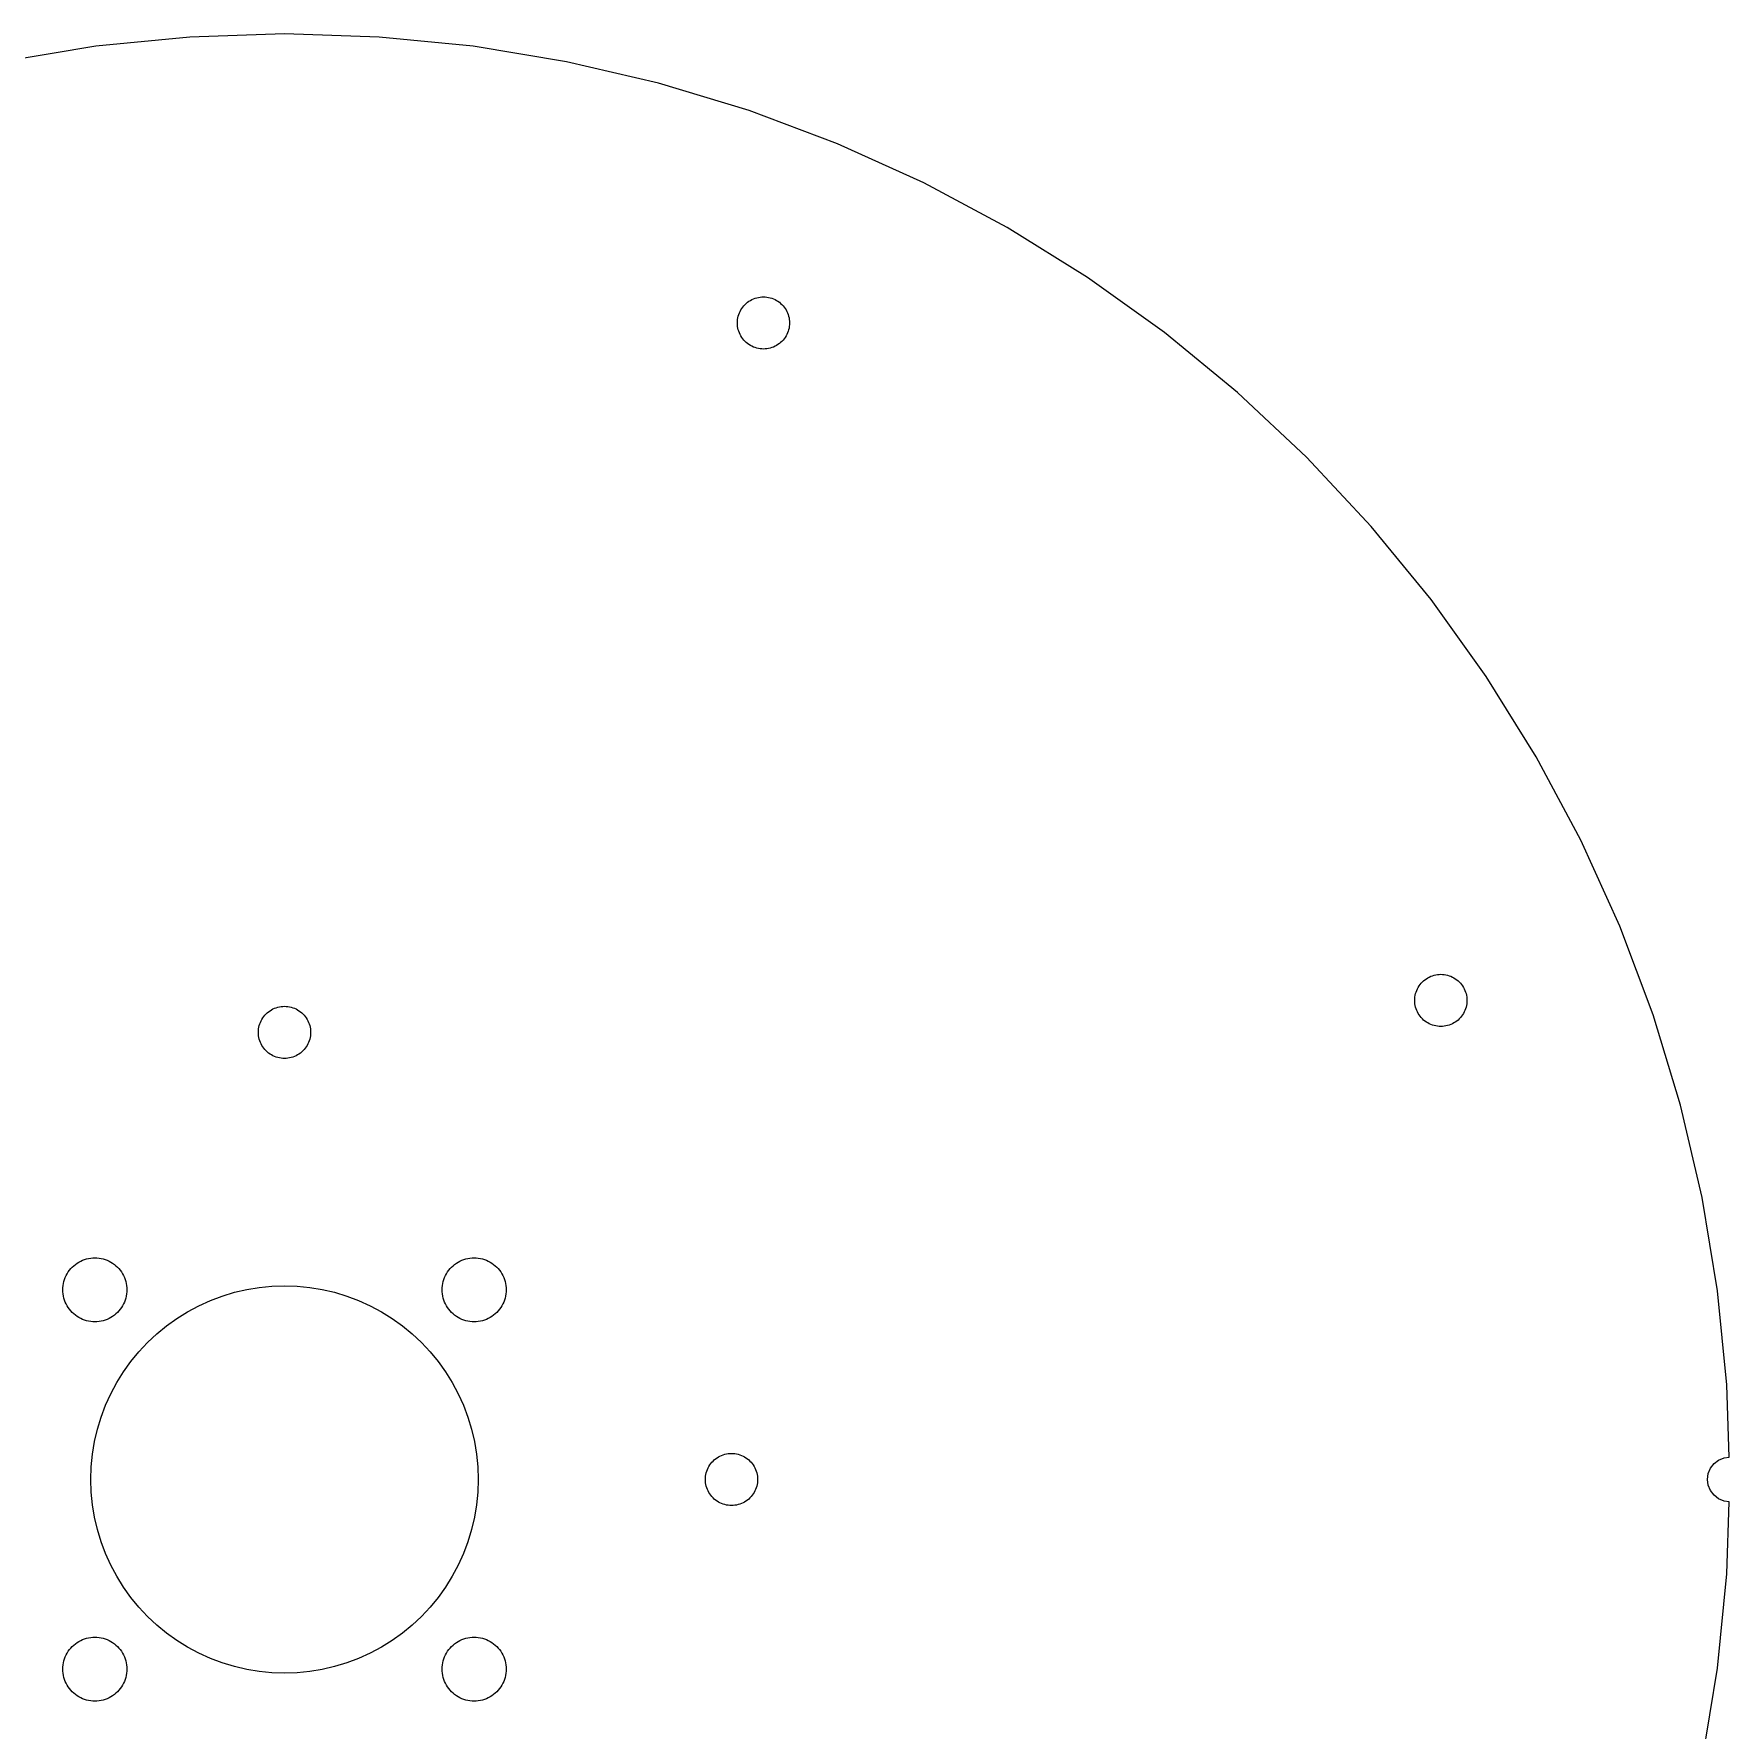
# Model space of a CAD drawing. Header units: metres. Extents: x -97 to 97, y -97 to 97.
# Drawn here: x -16.8 to 97, y -16.8 to 97 of the extents above; entities that cross this region are included whole.
import ezdxf

# ---------------------------------------------------------------- set-up
doc = ezdxf.new("R2010")
doc.units = ezdxf.units.M

msp = doc.modelspace()

# ---------------------------------------------------------------- linework, layer by layer
for p, q in [((-6.3441, 96.7923), (-12.661, 96.1702)), ((0, 97), (-6.3441, 96.7923)), ((6.3441, 96.7923), (0, 97)), ((12.661, 96.1702), (6.3441, 96.7923)), ((-12.661, 96.1702), (-18.9238, 95.1362)), ((18.9238, 95.1362), (12.661, 96.1702)), ((25.1054, 93.6948), (18.9238, 95.1362)), ((31.1796, 91.8522), (25.1054, 93.6948)), ((37.1203, 89.6163), (31.1796, 91.8522)), ((42.902, 86.9966), (37.1203, 89.6163)), ((48.5, 84.0045), (42.902, 86.9966)), ((53.8903, 80.6525), (48.5, 84.0045)), ((59.0499, 76.9553), (53.8903, 80.6525)), ((30.6299, 78.4809), (30.6903, 78.5781)), ((30.6903, 78.5781), (30.757, 78.6712)), ((30.757, 78.6712), (30.8297, 78.7597)), ((30.8297, 78.7597), (30.908, 78.8433)), ((30.908, 78.8433), (30.9915, 78.9216)), ((30.9915, 78.9216), (31.0801, 78.9942)), ((31.0801, 78.9942), (31.1732, 79.0609)), ((31.1732, 79.0609), (31.2704, 79.1214)), ((31.2704, 79.1214), (31.3714, 79.1754)), ((31.3714, 79.1754), (31.4757, 79.2227)), ((31.4757, 79.2227), (31.5829, 79.263)), ((31.5829, 79.263), (31.6925, 79.2962)), ((31.6925, 79.2962), (31.804, 79.3223)), ((31.804, 79.3223), (31.917, 79.3409)), ((31.917, 79.3409), (32.0309, 79.3521)), ((32.0309, 79.3521), (32.1454, 79.3559)), ((32.1454, 79.3559), (32.2599, 79.3521)), ((32.2599, 79.3521), (32.3738, 79.3409)), ((32.3738, 79.3409), (32.4868, 79.3223)), ((32.4868, 79.3223), (32.5983, 79.2962)), ((32.5983, 79.2962), (32.7079, 79.263)), ((32.7079, 79.263), (32.8151, 79.2227)), ((32.8151, 79.2227), (32.9194, 79.1754)), ((32.9194, 79.1754), (33.0204, 79.1214)), ((33.0204, 79.1214), (33.1176, 79.0609)), ((33.1176, 79.0609), (33.2107, 78.9942)), ((33.2107, 78.9942), (33.2993, 78.9216)), ((33.2993, 78.9216), (33.3828, 78.8433)), ((33.3828, 78.8433), (33.4611, 78.7597)), ((33.4611, 78.7597), (33.5338, 78.6712)), ((33.5338, 78.6712), (33.6005, 78.5781)), ((33.6005, 78.5781), (33.6609, 78.4809)), ((30.3954, 77.6059), (30.3992, 77.7203)), ((30.3992, 77.4914), (30.3954, 77.6059)), ((30.3992, 77.7203), (30.4104, 77.8343)), ((30.4104, 77.3775), (30.3992, 77.4914)), ((30.4104, 77.8343), (30.429, 77.9473)), ((30.429, 77.9473), (30.455, 78.0588)), ((30.455, 78.0588), (30.4883, 78.1684)), ((30.4883, 78.1684), (30.5286, 78.2756)), ((30.5286, 78.2756), (30.5759, 78.3799)), ((30.5759, 78.3799), (30.6299, 78.4809)), ((33.6609, 78.4809), (33.7149, 78.3799)), ((33.7149, 78.3799), (33.7622, 78.2756)), ((33.7622, 78.2756), (33.8025, 78.1684)), ((33.8025, 78.1684), (33.8358, 78.0588)), ((33.8358, 78.0588), (33.8618, 77.9473)), ((33.8618, 77.9473), (33.8804, 77.8343)), ((33.8804, 77.8343), (33.8916, 77.7203)), ((33.8916, 77.4914), (33.8804, 77.3775)), ((33.8916, 77.7203), (33.8954, 77.6059)), ((33.8954, 77.6059), (33.8916, 77.4914)), ((30.429, 77.2645), (30.4104, 77.3775)), ((30.455, 77.1529), (30.429, 77.2645)), ((30.4883, 77.0434), (30.455, 77.1529)), ((30.5286, 76.9362), (30.4883, 77.0434)), ((30.5759, 76.8319), (30.5286, 76.9362)), ((30.6299, 76.7309), (30.5759, 76.8319)), ((30.6903, 76.6336), (30.6299, 76.7309)), ((30.757, 76.5405), (30.6903, 76.6336)), ((30.8297, 76.452), (30.757, 76.5405)), ((30.908, 76.3684), (30.8297, 76.452)), ((30.9915, 76.2901), (30.908, 76.3684)), ((31.0801, 76.2175), (30.9915, 76.2901)), ((33.2993, 76.2901), (33.2107, 76.2175)), ((33.3828, 76.3684), (33.2993, 76.2901)), ((33.4611, 76.452), (33.3828, 76.3684)), ((33.5338, 76.5405), (33.4611, 76.452)), ((33.6005, 76.6336), (33.5338, 76.5405)), ((33.6609, 76.7309), (33.6005, 76.6336)), ((33.7149, 76.8319), (33.6609, 76.7309)), ((33.7622, 76.9362), (33.7149, 76.8319)), ((33.8025, 77.0434), (33.7622, 76.9362)), ((33.8358, 77.1529), (33.8025, 77.0434)), ((33.8618, 77.2645), (33.8358, 77.1529)), ((33.8804, 77.3775), (33.8618, 77.2645)), ((63.9565, 72.9285), (59.0499, 76.9553)), ((31.1732, 76.1508), (31.0801, 76.2175)), ((31.2704, 76.0903), (31.1732, 76.1508)), ((31.3714, 76.0363), (31.2704, 76.0903)), ((31.4757, 75.9891), (31.3714, 76.0363)), ((31.5829, 75.9487), (31.4757, 75.9891)), ((31.6925, 75.9155), (31.5829, 75.9487)), ((31.804, 75.8895), (31.6925, 75.9155)), ((31.917, 75.8708), (31.804, 75.8895)), ((32.0309, 75.8596), (31.917, 75.8708)), ((32.1454, 75.8559), (32.0309, 75.8596)), ((32.2599, 75.8596), (32.1454, 75.8559)), ((32.3738, 75.8708), (32.2599, 75.8596)), ((32.4868, 75.8895), (32.3738, 75.8708)), ((32.5983, 75.9155), (32.4868, 75.8895)), ((32.7079, 75.9487), (32.5983, 75.9155)), ((32.8151, 75.9891), (32.7079, 75.9487)), ((32.9194, 76.0363), (32.8151, 75.9891)), ((33.0204, 76.0903), (32.9194, 76.0363)), ((33.1176, 76.1508), (33.0204, 76.0903)), ((33.2107, 76.2175), (33.1176, 76.1508)), ((68.5894, 68.5894), (63.9565, 72.9285)), ((72.9285, 63.9565), (68.5894, 68.5894)), ((76.9553, 59.0499), (72.9285, 63.9565)), ((80.6525, 53.8903), (76.9553, 59.0499)), ((84.0045, 48.5), (80.6525, 53.8903)), ((86.9966, 42.902), (84.0045, 48.5)), ((89.6163, 37.1203), (86.9966, 42.902)), ((91.8522, 31.1796), (89.6163, 37.1203)), ((76.0363, 32.9194), (76.0903, 33.0204)), ((76.0903, 33.0204), (76.1508, 33.1176)), ((76.1508, 33.1176), (76.2175, 33.2107)), ((76.2175, 33.2107), (76.2901, 33.2993)), ((76.2901, 33.2993), (76.3684, 33.3828)), ((76.3684, 33.3828), (76.452, 33.4611)), ((76.452, 33.4611), (76.5405, 33.5338)), ((76.5405, 33.5338), (76.6336, 33.6005)), ((76.6336, 33.6005), (76.7309, 33.6609)), ((76.7309, 33.6609), (76.8319, 33.7149)), ((76.8319, 33.7149), (76.9362, 33.7622)), ((76.9362, 33.7622), (77.0434, 33.8025)), ((77.0434, 33.8025), (77.1529, 33.8358)), ((77.1529, 33.8358), (77.2645, 33.8618)), ((77.2645, 33.8618), (77.3775, 33.8804)), ((77.3775, 33.8804), (77.4914, 33.8916)), ((77.4914, 33.8916), (77.6059, 33.8954)), ((77.6059, 33.8954), (77.7203, 33.8916)), ((77.7203, 33.8916), (77.8343, 33.8804)), ((77.8343, 33.8804), (77.9473, 33.8618)), ((77.9473, 33.8618), (78.0588, 33.8358)), ((78.0588, 33.8358), (78.1684, 33.8025)), ((78.1684, 33.8025), (78.2756, 33.7622)), ((78.2756, 33.7622), (78.3799, 33.7149)), ((78.3799, 33.7149), (78.4809, 33.6609)), ((78.4809, 33.6609), (78.5781, 33.6005)), ((78.5781, 33.6005), (78.6712, 33.5338)), ((78.6712, 33.5338), (78.7597, 33.4611)), ((78.7597, 33.4611), (78.8433, 33.3828)), ((78.8433, 33.3828), (78.9216, 33.2993)), ((78.9216, 33.2993), (78.9942, 33.2107)), ((78.9942, 33.2107), (79.0609, 33.1176)), ((79.0609, 33.1176), (79.1214, 33.0204)), ((79.1214, 33.0204), (79.1754, 32.9194)), ((75.8559, 32.1454), (75.8596, 32.2599)), ((75.8596, 32.0309), (75.8559, 32.1454)), ((75.8596, 32.2599), (75.8708, 32.3738)), ((75.8708, 31.917), (75.8596, 32.0309)), ((75.8708, 32.3738), (75.8895, 32.4868)), ((75.8895, 31.804), (75.8708, 31.917)), ((75.8895, 32.4868), (75.9155, 32.5983)), ((75.9155, 32.5983), (75.9487, 32.7079)), ((75.9487, 32.7079), (75.9891, 32.8151)), ((75.9891, 32.8151), (76.0363, 32.9194)), ((79.1754, 32.9194), (79.2227, 32.8151)), ((79.2227, 32.8151), (79.263, 32.7079)), ((79.263, 32.7079), (79.2962, 32.5983)), ((79.2962, 32.5983), (79.3223, 32.4868)), ((79.3223, 32.4868), (79.3409, 32.3738)), ((79.3409, 31.917), (79.3223, 31.804)), ((79.3409, 32.3738), (79.3521, 32.2599)), ((79.3521, 32.0309), (79.3409, 31.917)), ((79.3521, 32.2599), (79.3559, 32.1454)), ((79.3559, 32.1454), (79.3521, 32.0309)), ((-1.61678, 30.6697), (-1.56952, 30.774)), ((-1.56952, 30.774), (-1.51553, 30.875)), ((-1.51553, 30.875), (-1.45506, 30.9722)), ((-1.45506, 30.9722), (-1.38837, 31.0653)), ((-1.38837, 31.0653), (-1.31572, 31.1539)), ((-1.31572, 31.1539), (-1.23743, 31.2374)), ((-1.23743, 31.2374), (-1.15385, 31.3157)), ((-1.15385, 31.3157), (-1.06532, 31.3884)), ((-1.06532, 31.3884), (-0.972244, 31.4551)), ((-0.972244, 31.4551), (-0.875, 31.5155)), ((-0.875, 31.5155), (-0.774002, 31.5695)), ((-0.774002, 31.5695), (-0.669693, 31.6168)), ((-0.669693, 31.6168), (-0.562515, 31.6571)), ((-0.562515, 31.6571), (-0.452927, 31.6904)), ((-0.452927, 31.6904), (-0.3414, 31.7164)), ((-0.3414, 31.7164), (-0.228409, 31.735)), ((-0.228409, 31.735), (-0.114441, 31.7462)), ((-0.114441, 31.7462), (0, 31.75)), ((0, 31.75), (0.114441, 31.7462)), ((0.114441, 31.7462), (0.228409, 31.735)), ((0.228409, 31.735), (0.3414, 31.7164)), ((0.3414, 31.7164), (0.452927, 31.6904)), ((0.452927, 31.6904), (0.562515, 31.6571)), ((0.562515, 31.6571), (0.669693, 31.6168)), ((0.669693, 31.6168), (0.774002, 31.5695)), ((0.774002, 31.5695), (0.875, 31.5155)), ((0.875, 31.5155), (0.972244, 31.4551)), ((0.972244, 31.4551), (1.06532, 31.3884)), ((1.06532, 31.3884), (1.15385, 31.3157)), ((1.15385, 31.3157), (1.23743, 31.2374)), ((1.23743, 31.2374), (1.31572, 31.1539)), ((1.31572, 31.1539), (1.38837, 31.0653)), ((1.38837, 31.0653), (1.45506, 30.9722)), ((1.45506, 30.9722), (1.51553, 30.875)), ((1.51553, 30.875), (1.56952, 30.774)), ((1.56952, 30.774), (1.61678, 30.6697)), ((75.9155, 31.6925), (75.8895, 31.804)), ((75.9487, 31.5829), (75.9155, 31.6925)), ((75.9891, 31.4757), (75.9487, 31.5829)), ((76.0363, 31.3714), (75.9891, 31.4757)), ((76.0903, 31.2704), (76.0363, 31.3714)), ((76.1508, 31.1732), (76.0903, 31.2704)), ((76.2175, 31.0801), (76.1508, 31.1732)), ((76.2901, 30.9915), (76.2175, 31.0801)), ((76.3684, 30.908), (76.2901, 30.9915)), ((76.452, 30.8297), (76.3684, 30.908)), ((76.5405, 30.757), (76.452, 30.8297)), ((76.6336, 30.6903), (76.5405, 30.757)), ((78.6712, 30.757), (78.5781, 30.6903)), ((78.7597, 30.8297), (78.6712, 30.757)), ((78.8433, 30.908), (78.7597, 30.8297)), ((78.9216, 30.9915), (78.8433, 30.908)), ((78.9942, 31.0801), (78.9216, 30.9915)), ((79.0609, 31.1732), (78.9942, 31.0801)), ((79.1214, 31.2704), (79.0609, 31.1732)), ((79.1754, 31.3714), (79.1214, 31.2704)), ((79.2227, 31.4757), (79.1754, 31.3714)), ((79.263, 31.5829), (79.2227, 31.4757)), ((79.2962, 31.6925), (79.263, 31.5829)), ((79.3223, 31.804), (79.2962, 31.6925)), ((93.6948, 25.1054), (91.8522, 31.1796)), ((-1.75, 30), (-1.74625, 30.1144)), ((-1.74625, 29.8855), (-1.75, 30)), ((-1.74625, 30.1144), (-1.73502, 30.2284)), ((-1.73502, 29.7716), (-1.74625, 29.8855)), ((-1.73502, 30.2284), (-1.71637, 30.3414)), ((-1.71637, 29.6586), (-1.73502, 29.7716)), ((-1.71637, 30.3414), (-1.69037, 30.4529)), ((-1.69037, 29.5471), (-1.71637, 29.6586)), ((-1.69037, 30.4529), (-1.65712, 30.5625)), ((-1.65712, 30.5625), (-1.61678, 30.6697)), ((1.61678, 30.6697), (1.65712, 30.5625)), ((1.65712, 30.5625), (1.69037, 30.4529)), ((1.69037, 30.4529), (1.71637, 30.3414)), ((1.71637, 29.6586), (1.69037, 29.5471)), ((1.71637, 30.3414), (1.73502, 30.2284)), ((1.73502, 29.7716), (1.71637, 29.6586)), ((1.73502, 30.2284), (1.74625, 30.1144)), ((1.74625, 29.8855), (1.73502, 29.7716)), ((1.74625, 30.1144), (1.75, 30)), ((1.75, 30), (1.74625, 29.8855)), ((76.7309, 30.6299), (76.6336, 30.6903)), ((76.8319, 30.5759), (76.7309, 30.6299)), ((76.9362, 30.5286), (76.8319, 30.5759)), ((77.0434, 30.4883), (76.9362, 30.5286)), ((77.1529, 30.455), (77.0434, 30.4883)), ((77.2645, 30.429), (77.1529, 30.455)), ((77.3775, 30.4104), (77.2645, 30.429)), ((77.4914, 30.3992), (77.3775, 30.4104)), ((77.6059, 30.3954), (77.4914, 30.3992)), ((77.7203, 30.3992), (77.6059, 30.3954)), ((77.8343, 30.4104), (77.7203, 30.3992)), ((77.9473, 30.429), (77.8343, 30.4104)), ((78.0588, 30.455), (77.9473, 30.429)), ((78.1684, 30.4883), (78.0588, 30.455)), ((78.2756, 30.5286), (78.1684, 30.4883)), ((78.3799, 30.5759), (78.2756, 30.5286)), ((78.4809, 30.6299), (78.3799, 30.5759)), ((78.5781, 30.6903), (78.4809, 30.6299)), ((-1.65712, 29.4375), (-1.69037, 29.5471)), ((-1.61678, 29.3303), (-1.65712, 29.4375)), ((-1.56952, 29.226), (-1.61678, 29.3303)), ((-1.51553, 29.125), (-1.56952, 29.226)), ((-1.45506, 29.0277), (-1.51553, 29.125)), ((-1.38837, 28.9347), (-1.45506, 29.0277)), ((-1.31572, 28.8461), (-1.38837, 28.9347)), ((-1.23743, 28.7626), (-1.31572, 28.8461)), ((-1.15385, 28.6843), (-1.23743, 28.7626)), ((-1.06532, 28.6116), (-1.15385, 28.6843)), ((-0.972244, 28.5449), (-1.06532, 28.6116)), ((-0.875, 28.4845), (-0.972244, 28.5449)), ((-0.774002, 28.4305), (-0.875, 28.4845)), ((0.875, 28.4845), (0.774002, 28.4305)), ((0.972244, 28.5449), (0.875, 28.4845)), ((1.06532, 28.6116), (0.972244, 28.5449)), ((1.15385, 28.6843), (1.06532, 28.6116)), ((1.23743, 28.7626), (1.15385, 28.6843)), ((1.31572, 28.8461), (1.23743, 28.7626)), ((1.38837, 28.9347), (1.31572, 28.8461)), ((1.45506, 29.0277), (1.38837, 28.9347)), ((1.51553, 29.125), (1.45506, 29.0277)), ((1.56952, 29.226), (1.51553, 29.125)), ((1.61678, 29.3303), (1.56952, 29.226)), ((1.65712, 29.4375), (1.61678, 29.3303)), ((1.69037, 29.5471), (1.65712, 29.4375)), ((-0.669693, 28.3832), (-0.774002, 28.4305)), ((-0.562515, 28.3429), (-0.669693, 28.3832)), ((-0.452927, 28.3096), (-0.562515, 28.3429)), ((-0.3414, 28.2836), (-0.452927, 28.3096)), ((-0.228409, 28.265), (-0.3414, 28.2836)), ((-0.114441, 28.2537), (-0.228409, 28.265)), ((0, 28.25), (-0.114441, 28.2537)), ((0.114441, 28.2537), (0, 28.25)), ((0.228409, 28.265), (0.114441, 28.2537)), ((0.3414, 28.2836), (0.228409, 28.265)), ((0.452927, 28.3096), (0.3414, 28.2836)), ((0.562515, 28.3429), (0.452927, 28.3096)), ((0.669693, 28.3832), (0.562515, 28.3429)), ((0.774002, 28.4305), (0.669693, 28.3832)), ((95.1362, 18.9238), (93.6948, 25.1054)), ((96.1702, 12.661), (95.1362, 18.9238)), ((-13.419, 14.7638), (-13.2844, 14.8047)), ((-13.2844, 14.8047), (-13.1474, 14.8366)), ((-13.1474, 14.8366), (-13.0085, 14.8595)), ((-13.0085, 14.8595), (-12.8685, 14.8733)), ((-12.8685, 14.8733), (-12.7279, 14.8779)), ((-12.7279, 14.8779), (-12.5873, 14.8733)), ((-12.5873, 14.8733), (-12.4473, 14.8595)), ((-12.4473, 14.8595), (-12.3085, 14.8366)), ((-12.3085, 14.8366), (-12.1714, 14.8047)), ((-12.1714, 14.8047), (-12.0368, 14.7638)), ((12.0368, 14.7638), (12.1714, 14.8047)), ((12.1714, 14.8047), (12.3085, 14.8366)), ((12.3085, 14.8366), (12.4473, 14.8595)), ((12.4473, 14.8595), (12.5873, 14.8733)), ((12.5873, 14.8733), (12.7279, 14.8779)), ((12.7279, 14.8779), (12.8685, 14.8733)), ((12.8685, 14.8733), (13.0085, 14.8595)), ((13.0085, 14.8595), (13.1474, 14.8366)), ((13.1474, 14.8366), (13.2844, 14.8047)), ((13.2844, 14.8047), (13.419, 14.7638)), ((-14.7142, 13.5507), (-14.6562, 13.6788)), ((-14.6562, 13.6788), (-14.5899, 13.8029)), ((-14.5899, 13.8029), (-14.5156, 13.9224)), ((-14.5156, 13.9224), (-14.4336, 14.0368)), ((-14.4336, 14.0368), (-14.3444, 14.1455)), ((-14.3444, 14.1455), (-14.2482, 14.2482)), ((-14.2482, 14.2482), (-14.1455, 14.3444)), ((-14.1455, 14.3444), (-14.0368, 14.4336)), ((-14.0368, 14.4336), (-13.9224, 14.5156)), ((-13.9224, 14.5156), (-13.8029, 14.5899)), ((-13.8029, 14.5899), (-13.6788, 14.6562)), ((-13.6788, 14.6562), (-13.5507, 14.7142)), ((-13.5507, 14.7142), (-13.419, 14.7638)), ((-12.0368, 14.7638), (-11.9052, 14.7142)), ((-11.9052, 14.7142), (-11.777, 14.6562)), ((-11.777, 14.6562), (-11.6529, 14.5899)), ((-11.6529, 14.5899), (-11.5334, 14.5156)), ((-11.5334, 14.5156), (-11.4191, 14.4336)), ((-11.4191, 14.4336), (-11.3103, 14.3444)), ((-11.3103, 14.3444), (-11.2076, 14.2482)), ((-11.2076, 14.2482), (-11.1115, 14.1455)), ((-11.1115, 14.1455), (-11.0222, 14.0368)), ((-11.0222, 14.0368), (-10.9403, 13.9224)), ((-10.9403, 13.9224), (-10.866, 13.8029)), ((-10.866, 13.8029), (-10.7996, 13.6788)), ((-10.7996, 13.6788), (-10.7416, 13.5507)), ((10.7416, 13.5507), (10.7996, 13.6788)), ((10.7996, 13.6788), (10.866, 13.8029)), ((10.866, 13.8029), (10.9403, 13.9224)), ((10.9403, 13.9224), (11.0222, 14.0368)), ((11.0222, 14.0368), (11.1115, 14.1455)), ((11.1115, 14.1455), (11.2076, 14.2482)), ((11.2076, 14.2482), (11.3103, 14.3444)), ((11.3103, 14.3444), (11.4191, 14.4336)), ((11.4191, 14.4336), (11.5334, 14.5156)), ((11.5334, 14.5156), (11.6529, 14.5899)), ((11.6529, 14.5899), (11.777, 14.6562)), ((11.777, 14.6562), (11.9052, 14.7142)), ((11.9052, 14.7142), (12.0368, 14.7638)), ((13.419, 14.7638), (13.5507, 14.7142)), ((13.5507, 14.7142), (13.6788, 14.6562)), ((13.6788, 14.6562), (13.8029, 14.5899)), ((13.8029, 14.5899), (13.9224, 14.5156)), ((13.9224, 14.5156), (14.0368, 14.4336)), ((14.0368, 14.4336), (14.1455, 14.3444)), ((14.1455, 14.3444), (14.2482, 14.2482)), ((14.2482, 14.2482), (14.3444, 14.1455)), ((14.3444, 14.1455), (14.4336, 14.0368)), ((14.4336, 14.0368), (14.5156, 13.9224)), ((14.5156, 13.9224), (14.5899, 13.8029)), ((14.5899, 13.8029), (14.6562, 13.6788)), ((14.6562, 13.6788), (14.7142, 13.5507)), ((-14.8779, 12.7279), (-14.8733, 12.8685)), ((-14.8733, 12.5873), (-14.8779, 12.7279)), ((-14.8733, 12.8685), (-14.8595, 13.0085)), ((-14.8595, 12.4473), (-14.8733, 12.5873)), ((-14.8595, 13.0085), (-14.8366, 13.1474)), ((-14.8366, 13.1474), (-14.8047, 13.2844)), ((-14.8047, 13.2844), (-14.7638, 13.419)), ((-14.7638, 13.419), (-14.7142, 13.5507)), ((-10.7416, 13.5507), (-10.692, 13.419)), ((-10.692, 13.419), (-10.6512, 13.2844)), ((-10.6512, 13.2844), (-10.6192, 13.1474)), ((-10.6192, 13.1474), (-10.5963, 13.0085)), ((-10.5963, 13.0085), (-10.5825, 12.8685)), ((-10.5825, 12.5873), (-10.5963, 12.4473)), ((-10.5825, 12.8685), (-10.5779, 12.7279)), ((-10.5779, 12.7279), (-10.5825, 12.5873)), ((-4.17871, 12.3101), (-3.36464, 12.557)), ((-3.36464, 12.557), (-2.53616, 12.7502)), ((-2.53616, 12.7502), (-1.69684, 12.8888)), ((-1.69684, 12.8888), (-0.850235, 12.9722)), ((-0.850235, 12.9722), (0, 13)), ((0, 13), (0.850235, 12.9722)), ((0.850235, 12.9722), (1.69684, 12.8888)), ((1.69684, 12.8888), (2.53616, 12.7502)), ((2.53616, 12.7502), (3.36464, 12.557)), ((3.36464, 12.557), (4.17871, 12.3101)), ((10.5779, 12.7279), (10.5825, 12.8685)), ((10.5825, 12.5873), (10.5779, 12.7279)), ((10.5825, 12.8685), (10.5963, 13.0085)), ((10.5963, 12.4473), (10.5825, 12.5873)), ((10.5963, 13.0085), (10.6192, 13.1474)), ((10.6192, 13.1474), (10.6512, 13.2844)), ((10.6512, 13.2844), (10.692, 13.419)), ((10.692, 13.419), (10.7416, 13.5507)), ((14.7142, 13.5507), (14.7638, 13.419)), ((14.7638, 13.419), (14.8047, 13.2844)), ((14.8047, 13.2844), (14.8366, 13.1474)), ((14.8366, 13.1474), (14.8595, 13.0085)), ((14.8595, 13.0085), (14.8733, 12.8685)), ((14.8733, 12.5873), (14.8595, 12.4473)), ((14.8733, 12.8685), (14.8779, 12.7279)), ((14.8779, 12.7279), (14.8733, 12.5873)), ((96.7923, 6.3441), (96.1702, 12.661)), ((-14.8366, 12.3085), (-14.8595, 12.4473)), ((-14.8047, 12.1714), (-14.8366, 12.3085)), ((-14.7638, 12.0368), (-14.8047, 12.1714)), ((-14.7142, 11.9052), (-14.7638, 12.0368)), ((-14.6562, 11.777), (-14.7142, 11.9052)), ((-14.5899, 11.6529), (-14.6562, 11.777)), ((-14.5156, 11.5334), (-14.5899, 11.6529)), ((-14.4336, 11.4191), (-14.5156, 11.5334)), ((-14.3444, 11.3103), (-14.4336, 11.4191)), ((-11.0222, 11.4191), (-11.1115, 11.3103)), ((-10.9403, 11.5334), (-11.0222, 11.4191)), ((-10.866, 11.6529), (-10.9403, 11.5334)), ((-10.7996, 11.777), (-10.866, 11.6529)), ((-10.7416, 11.9052), (-10.7996, 11.777)), ((-10.692, 12.0368), (-10.7416, 11.9052)), ((-10.6512, 12.1714), (-10.692, 12.0368)), ((-10.6192, 12.3085), (-10.6512, 12.1714)), ((-10.5963, 12.4473), (-10.6192, 12.3085)), ((-6.5, 11.2583), (-5.74974, 11.6593)), ((-5.74974, 11.6593), (-4.97488, 12.0104)), ((-4.97488, 12.0104), (-4.17871, 12.3101)), ((4.17871, 12.3101), (4.97488, 12.0104)), ((4.97488, 12.0104), (5.74974, 11.6593)), ((5.74974, 11.6593), (6.5, 11.2583)), ((10.6192, 12.3085), (10.5963, 12.4473)), ((10.6512, 12.1714), (10.6192, 12.3085)), ((10.692, 12.0368), (10.6512, 12.1714)), ((10.7416, 11.9052), (10.692, 12.0368)), ((10.7996, 11.777), (10.7416, 11.9052)), ((10.866, 11.6529), (10.7996, 11.777)), ((10.9403, 11.5334), (10.866, 11.6529)), ((11.0222, 11.4191), (10.9403, 11.5334)), ((11.1115, 11.3103), (11.0222, 11.4191)), ((14.4336, 11.4191), (14.3444, 11.3103)), ((14.5156, 11.5334), (14.4336, 11.4191)), ((14.5899, 11.6529), (14.5156, 11.5334)), ((14.6562, 11.777), (14.5899, 11.6529)), ((14.7142, 11.9052), (14.6562, 11.777)), ((14.7638, 12.0368), (14.7142, 11.9052)), ((14.8047, 12.1714), (14.7638, 12.0368)), ((14.8366, 12.3085), (14.8047, 12.1714)), ((14.8595, 12.4473), (14.8366, 12.3085)), ((-14.2482, 11.2076), (-14.3444, 11.3103)), ((-14.1455, 11.1115), (-14.2482, 11.2076)), ((-14.0368, 11.0222), (-14.1455, 11.1115)), ((-13.9224, 10.9403), (-14.0368, 11.0222)), ((-13.8029, 10.866), (-13.9224, 10.9403)), ((-13.6788, 10.7996), (-13.8029, 10.866)), ((-13.5507, 10.7416), (-13.6788, 10.7996)), ((-13.419, 10.692), (-13.5507, 10.7416)), ((-13.2844, 10.6512), (-13.419, 10.692)), ((-13.1474, 10.6192), (-13.2844, 10.6512)), ((-13.0085, 10.5963), (-13.1474, 10.6192)), ((-12.8685, 10.5825), (-13.0085, 10.5963)), ((-12.7279, 10.5779), (-12.8685, 10.5825)), ((-12.5873, 10.5825), (-12.7279, 10.5779)), ((-12.4473, 10.5963), (-12.5873, 10.5825)), ((-12.3085, 10.6192), (-12.4473, 10.5963)), ((-12.1714, 10.6512), (-12.3085, 10.6192)), ((-12.0368, 10.692), (-12.1714, 10.6512)), ((-11.9052, 10.7416), (-12.0368, 10.692)), ((-11.777, 10.7996), (-11.9052, 10.7416)), ((-11.6529, 10.866), (-11.777, 10.7996)), ((-11.5334, 10.9403), (-11.6529, 10.866)), ((-11.4191, 11.0222), (-11.5334, 10.9403)), ((-11.3103, 11.1115), (-11.4191, 11.0222)), ((-11.2076, 11.2076), (-11.3103, 11.1115)), ((-11.1115, 11.3103), (-11.2076, 11.2076)), ((-8.57149, 9.77391), (-7.91389, 10.3136)), ((-7.91389, 10.3136), (-7.22241, 10.8091)), ((-7.22241, 10.8091), (-6.5, 11.2583)), ((6.5, 11.2583), (7.22241, 10.8091)), ((7.22241, 10.8091), (7.91389, 10.3136)), ((7.91389, 10.3136), (8.57149, 9.77391)), ((11.2076, 11.2076), (11.1115, 11.3103)), ((11.3103, 11.1115), (11.2076, 11.2076)), ((11.4191, 11.0222), (11.3103, 11.1115)), ((11.5334, 10.9403), (11.4191, 11.0222)), ((11.6529, 10.866), (11.5334, 10.9403)), ((11.777, 10.7996), (11.6529, 10.866)), ((11.9052, 10.7416), (11.777, 10.7996)), ((12.0368, 10.692), (11.9052, 10.7416)), ((12.1714, 10.6512), (12.0368, 10.692)), ((12.3085, 10.6192), (12.1714, 10.6512)), ((12.4473, 10.5963), (12.3085, 10.6192)), ((12.5873, 10.5825), (12.4473, 10.5963)), ((12.7279, 10.5779), (12.5873, 10.5825)), ((12.8685, 10.5825), (12.7279, 10.5779)), ((13.0085, 10.5963), (12.8685, 10.5825)), ((13.1474, 10.6192), (13.0085, 10.5963)), ((13.2844, 10.6512), (13.1474, 10.6192)), ((13.419, 10.692), (13.2844, 10.6512)), ((13.5507, 10.7416), (13.419, 10.692)), ((13.6788, 10.7996), (13.5507, 10.7416)), ((13.8029, 10.866), (13.6788, 10.7996)), ((13.9224, 10.9403), (13.8029, 10.866)), ((14.0368, 11.0222), (13.9224, 10.9403)), ((14.1455, 11.1115), (14.0368, 11.0222)), ((14.2482, 11.2076), (14.1455, 11.1115)), ((14.3444, 11.3103), (14.2482, 11.2076)), ((-9.77391, 8.57149), (-9.19238, 9.19238)), ((-9.19238, 9.19238), (-8.57149, 9.77391)), ((8.57149, 9.77391), (9.19238, 9.19238)), ((9.19238, 9.19238), (9.77391, 8.57149)), ((-10.3136, 7.91389), (-9.77391, 8.57149)), ((9.77391, 8.57149), (10.3136, 7.91389)), ((-11.2583, 6.5), (-10.8091, 7.22241)), ((-10.8091, 7.22241), (-10.3136, 7.91389)), ((10.3136, 7.91389), (10.8091, 7.22241)), ((10.8091, 7.22241), (11.2583, 6.5)), ((-12.0104, 4.97488), (-11.6593, 5.74974)), ((-11.6593, 5.74974), (-11.2583, 6.5)), ((11.2583, 6.5), (11.6593, 5.74974)), ((11.6593, 5.74974), (12.0104, 4.97488)), ((96.9511, 1.49356), (96.7923, 6.3441)), ((-12.3101, 4.17871), (-12.0104, 4.97488)), ((12.0104, 4.97488), (12.3101, 4.17871)), ((-12.557, 3.36464), (-12.3101, 4.17871)), ((12.3101, 4.17871), (12.557, 3.36464)), ((-12.8888, 1.69684), (-12.7502, 2.53616)), ((-12.7502, 2.53616), (-12.557, 3.36464)), ((12.557, 3.36464), (12.7502, 2.53616)), ((12.7502, 2.53616), (12.8888, 1.69684)), ((-12.9722, 0.850235), (-12.8888, 1.69684)), ((12.8888, 1.69684), (12.9722, 0.850235)), ((28.6116, 1.06532), (28.6843, 1.15385)), ((28.6843, 1.15385), (28.7626, 1.23743)), ((28.7626, 1.23743), (28.8461, 1.31572)), ((28.8461, 1.31572), (28.9347, 1.38837)), ((28.9347, 1.38837), (29.0277, 1.45506)), ((29.0277, 1.45506), (29.125, 1.51553)), ((29.125, 1.51553), (29.226, 1.56952)), ((29.226, 1.56952), (29.3303, 1.61678)), ((29.3303, 1.61678), (29.4375, 1.65712)), ((29.4375, 1.65712), (29.5471, 1.69037)), ((29.5471, 1.69037), (29.6586, 1.71637)), ((29.6586, 1.71637), (29.7716, 1.73502)), ((29.7716, 1.73502), (29.8855, 1.74625)), ((29.8855, 1.74625), (30, 1.75)), ((30, 1.75), (30.1144, 1.74625)), ((30.1144, 1.74625), (30.2284, 1.73502)), ((30.2284, 1.73502), (30.3414, 1.71637)), ((30.3414, 1.71637), (30.4529, 1.69037)), ((30.4529, 1.69037), (30.5625, 1.65712)), ((30.5625, 1.65712), (30.6697, 1.61678)), ((30.6697, 1.61678), (30.774, 1.56952)), ((30.774, 1.56952), (30.875, 1.51553)), ((30.875, 1.51553), (30.9722, 1.45506)), ((30.9722, 1.45506), (31.0653, 1.38837)), ((31.0653, 1.38837), (31.1539, 1.31572)), ((31.1539, 1.31572), (31.2374, 1.23743)), ((31.2374, 1.23743), (31.3157, 1.15385)), ((31.3157, 1.15385), (31.3884, 1.06532)), ((95.9393, 1.06065), (96.25, 1.29903)), ((96.25, 1.29903), (96.6118, 1.44888)), ((96.6118, 1.44888), (96.9511, 1.49356)), ((-13, 0), (-12.9722, 0.850235)), ((-12.9722, -0.850235), (-13, 0)), ((12.9722, 0.850235), (13, 0)), ((13, 0), (12.9722, -0.850235)), ((28.25, 0), (28.2537, 0.114441)), ((28.2537, -0.114441), (28.25, 0)), ((28.2537, 0.114441), (28.265, 0.228409)), ((28.265, 0.228409), (28.2836, 0.3414)), ((28.2836, 0.3414), (28.3096, 0.452927)), ((28.3096, 0.452927), (28.3429, 0.562515)), ((28.3429, 0.562515), (28.3832, 0.669693)), ((28.3832, 0.669693), (28.4305, 0.774002)), ((28.4305, 0.774002), (28.4845, 0.875)), ((28.4845, 0.875), (28.5449, 0.972244)), ((28.5449, 0.972244), (28.6116, 1.06532)), ((31.3884, 1.06532), (31.4551, 0.972244)), ((31.4551, 0.972244), (31.5155, 0.875)), ((31.5155, 0.875), (31.5695, 0.774002)), ((31.5695, 0.774002), (31.6168, 0.669693)), ((31.6168, 0.669693), (31.6571, 0.562515)), ((31.6571, 0.562515), (31.6904, 0.452927)), ((31.6904, 0.452927), (31.7164, 0.3414)), ((31.7164, 0.3414), (31.735, 0.228409)), ((31.735, 0.228409), (31.7462, 0.114441)), ((31.7462, 0.114441), (31.75, 0)), ((31.75, 0), (31.7462, -0.114441)), ((95.5, 0), (95.5511, 0.388214)), ((95.5511, -0.388214), (95.5, 0)), ((95.5511, 0.388214), (95.701, 0.75)), ((95.701, 0.75), (95.9393, 1.06065)), ((-12.8888, -1.69684), (-12.9722, -0.850235)), ((12.9722, -0.850235), (12.8888, -1.69684)), ((28.265, -0.228409), (28.2537, -0.114441)), ((28.2836, -0.3414), (28.265, -0.228409)), ((28.3096, -0.452927), (28.2836, -0.3414)), ((28.3429, -0.562515), (28.3096, -0.452927)), ((28.3832, -0.669693), (28.3429, -0.562515)), ((28.4305, -0.774002), (28.3832, -0.669693)), ((28.4845, -0.875), (28.4305, -0.774002)), ((28.5449, -0.972244), (28.4845, -0.875)), ((28.6116, -1.06532), (28.5449, -0.972244)), ((28.6843, -1.15385), (28.6116, -1.06532)), ((31.3884, -1.06532), (31.3157, -1.15385)), ((31.4551, -0.972244), (31.3884, -1.06532)), ((31.5155, -0.875), (31.4551, -0.972244)), ((31.5695, -0.774002), (31.5155, -0.875)), ((31.6168, -0.669693), (31.5695, -0.774002)), ((31.6571, -0.562515), (31.6168, -0.669693)), ((31.6904, -0.452927), (31.6571, -0.562515)), ((31.7164, -0.3414), (31.6904, -0.452927)), ((31.735, -0.228409), (31.7164, -0.3414)), ((31.7462, -0.114441), (31.735, -0.228409)), ((95.701, -0.75), (95.5511, -0.388214)), ((95.9393, -1.06065), (95.701, -0.75)), ((96.25, -1.29903), (95.9393, -1.06065)), ((-12.7502, -2.53616), (-12.8888, -1.69684)), ((12.8888, -1.69684), (12.7502, -2.53616)), ((28.7626, -1.23743), (28.6843, -1.15385)), ((28.8461, -1.31572), (28.7626, -1.23743)), ((28.9347, -1.38837), (28.8461, -1.31572)), ((29.0277, -1.45506), (28.9347, -1.38837)), ((29.125, -1.51553), (29.0277, -1.45506)), ((29.226, -1.56952), (29.125, -1.51553)), ((29.3303, -1.61678), (29.226, -1.56952)), ((29.4375, -1.65712), (29.3303, -1.61678)), ((29.5471, -1.69037), (29.4375, -1.65712)), ((29.6586, -1.71637), (29.5471, -1.69037)), ((29.7716, -1.73502), (29.6586, -1.71637)), ((29.8855, -1.74625), (29.7716, -1.73502)), ((30, -1.75), (29.8855, -1.74625)), ((30.1144, -1.74625), (30, -1.75)), ((30.2284, -1.73502), (30.1144, -1.74625)), ((30.3414, -1.71637), (30.2284, -1.73502)), ((30.4529, -1.69037), (30.3414, -1.71637)), ((30.5625, -1.65712), (30.4529, -1.69037)), ((30.6697, -1.61678), (30.5625, -1.65712)), ((30.774, -1.56952), (30.6697, -1.61678)), ((30.875, -1.51553), (30.774, -1.56952)), ((30.9722, -1.45506), (30.875, -1.51553)), ((31.0653, -1.38837), (30.9722, -1.45506)), ((31.1539, -1.31572), (31.0653, -1.38837)), ((31.2374, -1.23743), (31.1539, -1.31572)), ((31.3157, -1.15385), (31.2374, -1.23743)), ((96.6118, -1.44888), (96.25, -1.29903)), ((96.9511, -1.49356), (96.6118, -1.44888)), ((96.7923, -6.3441), (96.9511, -1.49356)), ((-12.557, -3.36464), (-12.7502, -2.53616)), ((-12.3101, -4.17871), (-12.557, -3.36464)), ((12.557, -3.36464), (12.3101, -4.17871)), ((12.7502, -2.53616), (12.557, -3.36464)), ((-12.0104, -4.97488), (-12.3101, -4.17871)), ((12.3101, -4.17871), (12.0104, -4.97488)), ((-11.6593, -5.74974), (-12.0104, -4.97488)), ((12.0104, -4.97488), (11.6593, -5.74974)), ((-11.2583, -6.5), (-11.6593, -5.74974)), ((-10.8091, -7.22241), (-11.2583, -6.5)), ((11.2583, -6.5), (10.8091, -7.22241)), ((11.6593, -5.74974), (11.2583, -6.5)), ((96.1702, -12.661), (96.7923, -6.3441)), ((-10.3136, -7.91389), (-10.8091, -7.22241)), ((-9.77391, -8.57149), (-10.3136, -7.91389)), ((10.3136, -7.91389), (9.77391, -8.57149)), ((10.8091, -7.22241), (10.3136, -7.91389)), ((-9.19238, -9.19238), (-9.77391, -8.57149)), ((9.77391, -8.57149), (9.19238, -9.19238)), ((-8.57149, -9.77391), (-9.19238, -9.19238)), ((-7.91389, -10.3136), (-8.57149, -9.77391)), ((8.57149, -9.77391), (7.91389, -10.3136)), ((9.19238, -9.19238), (8.57149, -9.77391)), ((-14.4336, -11.4191), (-14.3444, -11.3103)), ((-14.3444, -11.3103), (-14.2482, -11.2076)), ((-14.2482, -11.2076), (-14.1455, -11.1115)), ((-14.1455, -11.1115), (-14.0368, -11.0222)), ((-14.0368, -11.0222), (-13.9224, -10.9403)), ((-13.9224, -10.9403), (-13.8029, -10.866)), ((-13.8029, -10.866), (-13.6788, -10.7996)), ((-13.6788, -10.7996), (-13.5507, -10.7416)), ((-13.5507, -10.7416), (-13.419, -10.692)), ((-13.419, -10.692), (-13.2844, -10.6512)), ((-13.2844, -10.6512), (-13.1474, -10.6192)), ((-13.1474, -10.6192), (-13.0085, -10.5963)), ((-13.0085, -10.5963), (-12.8685, -10.5825)), ((-12.8685, -10.5825), (-12.7279, -10.5779)), ((-12.7279, -10.5779), (-12.5873, -10.5825)), ((-12.5873, -10.5825), (-12.4473, -10.5963)), ((-12.4473, -10.5963), (-12.3085, -10.6192)), ((-12.3085, -10.6192), (-12.1714, -10.6512)), ((-12.1714, -10.6512), (-12.0368, -10.692)), ((-12.0368, -10.692), (-11.9052, -10.7416)), ((-11.9052, -10.7416), (-11.777, -10.7996)), ((-11.777, -10.7996), (-11.6529, -10.866)), ((-11.6529, -10.866), (-11.5334, -10.9403)), ((-11.5334, -10.9403), (-11.4191, -11.0222)), ((-11.4191, -11.0222), (-11.3103, -11.1115)), ((-11.3103, -11.1115), (-11.2076, -11.2076)), ((-11.2076, -11.2076), (-11.1115, -11.3103)), ((-11.1115, -11.3103), (-11.0222, -11.4191)), ((-7.22241, -10.8091), (-7.91389, -10.3136)), ((-6.5, -11.2583), (-7.22241, -10.8091)), ((-5.74974, -11.6593), (-6.5, -11.2583)), ((6.5, -11.2583), (5.74974, -11.6593)), ((7.22241, -10.8091), (6.5, -11.2583)), ((7.91389, -10.3136), (7.22241, -10.8091)), ((11.0222, -11.4191), (11.1115, -11.3103)), ((11.1115, -11.3103), (11.2076, -11.2076)), ((11.2076, -11.2076), (11.3103, -11.1115)), ((11.3103, -11.1115), (11.4191, -11.0222)), ((11.4191, -11.0222), (11.5334, -10.9403)), ((11.5334, -10.9403), (11.6529, -10.866)), ((11.6529, -10.866), (11.777, -10.7996)), ((11.777, -10.7996), (11.9052, -10.7416)), ((11.9052, -10.7416), (12.0368, -10.692)), ((12.0368, -10.692), (12.1714, -10.6512)), ((12.1714, -10.6512), (12.3085, -10.6192)), ((12.3085, -10.6192), (12.4473, -10.5963)), ((12.4473, -10.5963), (12.5873, -10.5825)), ((12.5873, -10.5825), (12.7279, -10.5779)), ((12.7279, -10.5779), (12.8685, -10.5825)), ((12.8685, -10.5825), (13.0085, -10.5963)), ((13.0085, -10.5963), (13.1474, -10.6192)), ((13.1474, -10.6192), (13.2844, -10.6512)), ((13.2844, -10.6512), (13.419, -10.692)), ((13.419, -10.692), (13.5507, -10.7416)), ((13.5507, -10.7416), (13.6788, -10.7996)), ((13.6788, -10.7996), (13.8029, -10.866)), ((13.8029, -10.866), (13.9224, -10.9403)), ((13.9224, -10.9403), (14.0368, -11.0222)), ((14.0368, -11.0222), (14.1455, -11.1115)), ((14.1455, -11.1115), (14.2482, -11.2076)), ((14.2482, -11.2076), (14.3444, -11.3103)), ((14.3444, -11.3103), (14.4336, -11.4191)), ((-14.8733, -12.5873), (-14.8595, -12.4473)), ((-14.8595, -12.4473), (-14.8366, -12.3085)), ((-14.8366, -12.3085), (-14.8047, -12.1714)), ((-14.8047, -12.1714), (-14.7638, -12.0368)), ((-14.7638, -12.0368), (-14.7142, -11.9052)), ((-14.7142, -11.9052), (-14.6562, -11.777)), ((-14.6562, -11.777), (-14.5899, -11.6529)), ((-14.5899, -11.6529), (-14.5156, -11.5334)), ((-14.5156, -11.5334), (-14.4336, -11.4191)), ((-11.0222, -11.4191), (-10.9403, -11.5334)), ((-10.9403, -11.5334), (-10.866, -11.6529)), ((-10.866, -11.6529), (-10.7996, -11.777)), ((-10.7996, -11.777), (-10.7416, -11.9052)), ((-10.7416, -11.9052), (-10.692, -12.0368)), ((-10.692, -12.0368), (-10.6512, -12.1714)), ((-10.6512, -12.1714), (-10.6192, -12.3085)), ((-10.6192, -12.3085), (-10.5963, -12.4473)), ((-10.5963, -12.4473), (-10.5825, -12.5873)), ((-4.97488, -12.0104), (-5.74974, -11.6593)), ((-4.17871, -12.3101), (-4.97488, -12.0104)), ((-3.36464, -12.557), (-4.17871, -12.3101)), ((4.17871, -12.3101), (3.36464, -12.557)), ((4.97488, -12.0104), (4.17871, -12.3101)), ((5.74974, -11.6593), (4.97488, -12.0104)), ((10.5825, -12.5873), (10.5963, -12.4473)), ((10.5963, -12.4473), (10.6192, -12.3085)), ((10.6192, -12.3085), (10.6512, -12.1714)), ((10.6512, -12.1714), (10.692, -12.0368)), ((10.692, -12.0368), (10.7416, -11.9052)), ((10.7416, -11.9052), (10.7996, -11.777)), ((10.7996, -11.777), (10.866, -11.6529)), ((10.866, -11.6529), (10.9403, -11.5334)), ((10.9403, -11.5334), (11.0222, -11.4191)), ((14.4336, -11.4191), (14.5156, -11.5334)), ((14.5156, -11.5334), (14.5899, -11.6529)), ((14.5899, -11.6529), (14.6562, -11.777)), ((14.6562, -11.777), (14.7142, -11.9052)), ((14.7142, -11.9052), (14.7638, -12.0368)), ((14.7638, -12.0368), (14.8047, -12.1714)), ((14.8047, -12.1714), (14.8366, -12.3085)), ((14.8366, -12.3085), (14.8595, -12.4473)), ((14.8595, -12.4473), (14.8733, -12.5873)), ((-14.8779, -12.7279), (-14.8733, -12.5873)), ((-14.8733, -12.8685), (-14.8779, -12.7279)), ((-14.8595, -13.0085), (-14.8733, -12.8685)), ((-14.8366, -13.1474), (-14.8595, -13.0085)), ((-14.8047, -13.2844), (-14.8366, -13.1474)), ((-14.7638, -13.419), (-14.8047, -13.2844)), ((-14.7142, -13.5507), (-14.7638, -13.419)), ((-14.6562, -13.6788), (-14.7142, -13.5507)), ((-10.7416, -13.5507), (-10.7996, -13.6788)), ((-10.692, -13.419), (-10.7416, -13.5507)), ((-10.6512, -13.2844), (-10.692, -13.419)), ((-10.6192, -13.1474), (-10.6512, -13.2844)), ((-10.5963, -13.0085), (-10.6192, -13.1474)), ((-10.5825, -12.8685), (-10.5963, -13.0085)), ((-10.5825, -12.5873), (-10.5779, -12.7279)), ((-10.5779, -12.7279), (-10.5825, -12.8685)), ((-2.53616, -12.7502), (-3.36464, -12.557)), ((-1.69684, -12.8888), (-2.53616, -12.7502)), ((-0.850235, -12.9722), (-1.69684, -12.8888)), ((0, -13), (-0.850235, -12.9722)), ((0.850235, -12.9722), (0, -13)), ((1.69684, -12.8888), (0.850235, -12.9722)), ((2.53616, -12.7502), (1.69684, -12.8888)), ((3.36464, -12.557), (2.53616, -12.7502)), ((10.5779, -12.7279), (10.5825, -12.5873)), ((10.5825, -12.8685), (10.5779, -12.7279)), ((10.5963, -13.0085), (10.5825, -12.8685)), ((10.6192, -13.1474), (10.5963, -13.0085)), ((10.6512, -13.2844), (10.6192, -13.1474)), ((10.692, -13.419), (10.6512, -13.2844)), ((10.7416, -13.5507), (10.692, -13.419)), ((10.7996, -13.6788), (10.7416, -13.5507)), ((14.7142, -13.5507), (14.6562, -13.6788)), ((14.7638, -13.419), (14.7142, -13.5507)), ((14.8047, -13.2844), (14.7638, -13.419)), ((14.8366, -13.1474), (14.8047, -13.2844)), ((14.8595, -13.0085), (14.8366, -13.1474)), ((14.8733, -12.8685), (14.8595, -13.0085)), ((14.8733, -12.5873), (14.8779, -12.7279)), ((14.8779, -12.7279), (14.8733, -12.8685)), ((95.1362, -18.9238), (96.1702, -12.661)), ((-14.5899, -13.8029), (-14.6562, -13.6788)), ((-14.5156, -13.9224), (-14.5899, -13.8029)), ((-14.4336, -14.0368), (-14.5156, -13.9224)), ((-14.3444, -14.1455), (-14.4336, -14.0368)), ((-14.2482, -14.2482), (-14.3444, -14.1455)), ((-14.1455, -14.3444), (-14.2482, -14.2482)), ((-14.0368, -14.4336), (-14.1455, -14.3444)), ((-13.9224, -14.5156), (-14.0368, -14.4336)), ((-13.8029, -14.5899), (-13.9224, -14.5156)), ((-13.6788, -14.6562), (-13.8029, -14.5899)), ((-13.5507, -14.7142), (-13.6788, -14.6562)), ((-13.419, -14.7638), (-13.5507, -14.7142)), ((-13.2844, -14.8047), (-13.419, -14.7638)), ((-12.0368, -14.7638), (-12.1714, -14.8047)), ((-11.9052, -14.7142), (-12.0368, -14.7638)), ((-11.777, -14.6562), (-11.9052, -14.7142)), ((-11.6529, -14.5899), (-11.777, -14.6562)), ((-11.5334, -14.5156), (-11.6529, -14.5899)), ((-11.4191, -14.4336), (-11.5334, -14.5156)), ((-11.3103, -14.3444), (-11.4191, -14.4336)), ((-11.2076, -14.2482), (-11.3103, -14.3444)), ((-11.1115, -14.1455), (-11.2076, -14.2482)), ((-11.0222, -14.0368), (-11.1115, -14.1455)), ((-10.9403, -13.9224), (-11.0222, -14.0368)), ((-10.866, -13.8029), (-10.9403, -13.9224)), ((-10.7996, -13.6788), (-10.866, -13.8029)), ((10.866, -13.8029), (10.7996, -13.6788)), ((10.9403, -13.9224), (10.866, -13.8029)), ((11.0222, -14.0368), (10.9403, -13.9224)), ((11.1115, -14.1455), (11.0222, -14.0368)), ((11.2076, -14.2482), (11.1115, -14.1455)), ((11.3103, -14.3444), (11.2076, -14.2482)), ((11.4191, -14.4336), (11.3103, -14.3444)), ((11.5334, -14.5156), (11.4191, -14.4336)), ((11.6529, -14.5899), (11.5334, -14.5156)), ((11.777, -14.6562), (11.6529, -14.5899)), ((11.9052, -14.7142), (11.777, -14.6562)), ((12.0368, -14.7638), (11.9052, -14.7142)), ((12.1714, -14.8047), (12.0368, -14.7638)), ((13.419, -14.7638), (13.2844, -14.8047)), ((13.5507, -14.7142), (13.419, -14.7638)), ((13.6788, -14.6562), (13.5507, -14.7142)), ((13.8029, -14.5899), (13.6788, -14.6562)), ((13.9224, -14.5156), (13.8029, -14.5899)), ((14.0368, -14.4336), (13.9224, -14.5156)), ((14.1455, -14.3444), (14.0368, -14.4336)), ((14.2482, -14.2482), (14.1455, -14.3444)), ((14.3444, -14.1455), (14.2482, -14.2482)), ((14.4336, -14.0368), (14.3444, -14.1455)), ((14.5156, -13.9224), (14.4336, -14.0368)), ((14.5899, -13.8029), (14.5156, -13.9224)), ((14.6562, -13.6788), (14.5899, -13.8029)), ((-13.1474, -14.8366), (-13.2844, -14.8047)), ((-13.0085, -14.8595), (-13.1474, -14.8366)), ((-12.8685, -14.8733), (-13.0085, -14.8595)), ((-12.7279, -14.8779), (-12.8685, -14.8733)), ((-12.5873, -14.8733), (-12.7279, -14.8779)), ((-12.4473, -14.8595), (-12.5873, -14.8733)), ((-12.3085, -14.8366), (-12.4473, -14.8595)), ((-12.1714, -14.8047), (-12.3085, -14.8366)), ((12.3085, -14.8366), (12.1714, -14.8047)), ((12.4473, -14.8595), (12.3085, -14.8366)), ((12.5873, -14.8733), (12.4473, -14.8595)), ((12.7279, -14.8779), (12.5873, -14.8733)), ((12.8685, -14.8733), (12.7279, -14.8779)), ((13.0085, -14.8595), (12.8685, -14.8733)), ((13.1474, -14.8366), (13.0085, -14.8595)), ((13.2844, -14.8047), (13.1474, -14.8366))]:
    msp.add_line(p, q)

doc.saveas('drawing.dxf')
